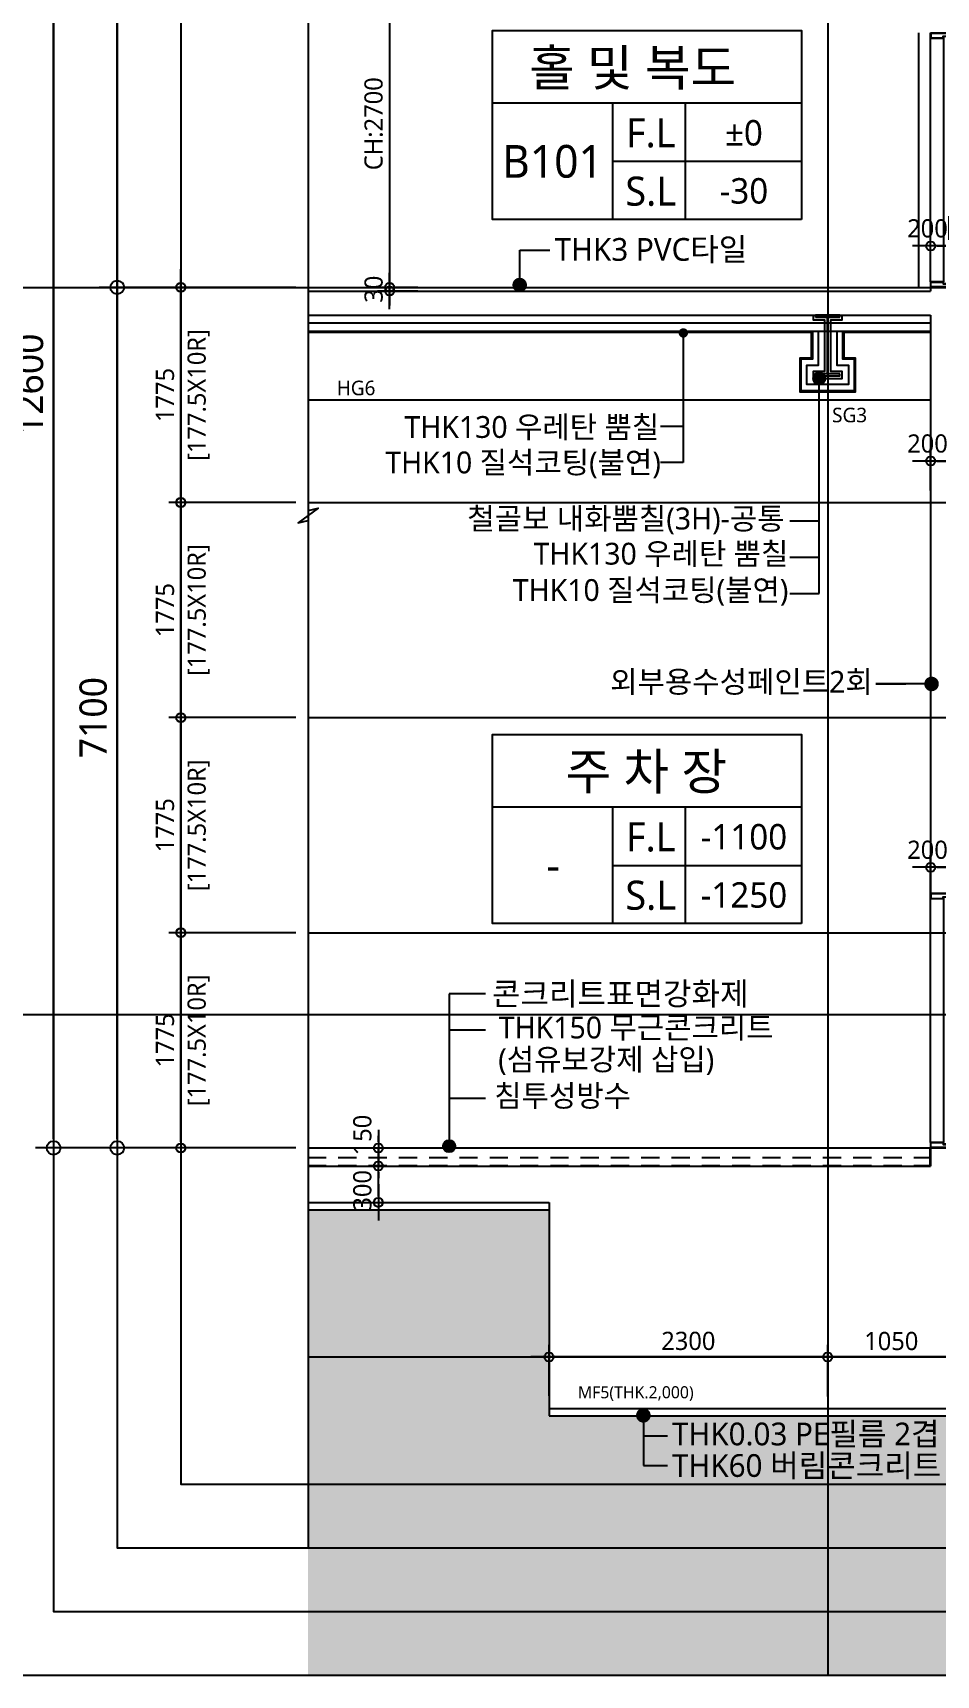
# Model space of a CAD drawing. Header units: millimetres. Extents: x -26983 to 60590, y 825 to 42375.
# Drawn here: x 2379 to 9834, y 825 to 14375 of the extents above; entities that cross this region are included whole.
import ezdxf
from ezdxf.enums import TextEntityAlignment as Align

# ---------------------------------------------------------------- set-up
doc = ezdxf.new("R2010")
doc.units = ezdxf.units.MM
doc.header["$LTSCALE"] = 100
doc.header["$MEASUREMENT"] = 0
doc.header["$PDSIZE"] = -10
for name, pattern in [('-HID', [2.5, 1.5, -1]), ('CEN', [62, 60, -1, 0, -1]), ('HID', [2.5, 1.5, -1])]:
    doc.linetypes.add(name, pattern=pattern)
doc.layers.get('0').update_dxf_attribs({"linetype": 'CONTINUOUS'})
doc.layers.get('Defpoints').update_dxf_attribs({"color": 171, "linetype": 'CONTINUOUS'})
for name, color, linetype in [('CEN(ST)', 1, 'CEN'), ('CON', 2, 'CONTINUOUS'), ('DOOR', 4, 'CONTINUOUS'), ('ELE-6', 8, 'CONTINUOUS'), ('FIN', 8, 'CONTINUOUS'), ('FIN-5', 6, 'CONTINUOUS'), ('HAN', 9, 'CONTINUOUS'), ('HAT 254', 254, 'CONTINUOUS'), ('HAT-252', 252, 'CONTINUOUS'), ('INS', 251, 'BATTING'), ('LED', 7, 'CONTINUOUS'), ('NDIM', 7, 'CONTINUOUS'), ('STEEL', 5, 'CONTINUOUS'), ('SYM', 7, 'CONTINUOUS'), ('TEXT(MIN)', 7, 'CONTINUOUS'), ('TEXT(노트)', 7, 'CONTINUOUS'), ('TEXT(실명)', 3, 'CONTINUOUS'), ('TEXT-기입', 6, 'CONTINUOUS'), ('TITLE', 7, 'CONTINUOUS'), ('wire-meshes', 1, 'CONTINUOUS')]:
    doc.layers.add(name, color=color, linetype=linetype)
doc.layers.add('NUMBER', color=171, linetype='CONTINUOUS', plot=False)
doc.styles.add('CGS', font='cgse', dxfattribs={"bigfont": 'cgs'})
doc.styles.add('나눔바른고딕', font='NanumBarunGothic.ttf')
doc.linetypes.add('BATTING', pattern='A,0.0001,-0.1,[134,ltypeshp.shx,S=0.1,R=0,X=-0.1,Y=0],-0.2,[134,ltypeshp.shx,S=0.1,R=180,X=0.1,Y=0],-0.1', length=0.4001)
doc.dimstyles.new('NDIM 1200', dxfattribs={"dimscale": 75, "dimtxt": 3, "dimasz": 1, "dimexe": 2, "dimexo": 2, "dimgap": 1, "dimtad": 1, "dimdec": 0, "dimdsep": 46, "dimtxsty": 'CGS', "dimblk": 'DOT0', "dimcen": 1, "dimdle": 8, "dimclrd": 256, "dimclre": 256, "dimclrt": 256, "dimadec": 0, "dimazin": 0, "dimtfac": 1, "dimtdec": 0, "dimtix": 1, "dimtmove": 2, "dimatfit": 3, "dimldrblk": 'DOT0', "dimfxl": 1, "dimtolj": 1, "dimtzin": 0, "dimlwd": -1, "dimlwe": -1, "dimarcsym": 0})

# ---------------------------------------------------------------- blocks, each defined once
blk = doc.blocks.new('DOT0')
blk.add_line((-3, 0), (3, 0))
at = {"color": 6}
blk.add_circle((0, 0), 0.75, dxfattribs=at)
blk = doc.blocks.new('*D280')
at = {"layer": 'Defpoints', "color": 0, "ltscale": 0.4, "transparency": 16777216}
for p in [(5656, 14975), (5323, 12275), (5656, 12275)]:
    blk.add_point(p, dxfattribs=at)
at = {"layer": 'NDIM', "ltscale": 0.4, "transparency": 16777216}
for p, q in [((5556, 14975), (5223, 14975)), ((5323, 14925), (5323, 12325)), ((5556, 12275), (5223, 12275))]:
    blk.add_line(p, q, dxfattribs=at)
at = {"layer": 'NDIM', "ltscale": 0.4, "transparency": 16777216, "xscale": 50, "yscale": 50, "zscale": 50}
for p, rotation in [((5323, 14975), 90), ((5323, 12275), 270)]:
    blk.add_blockref('DOT0', p, dxfattribs=dict(at, rotation=rotation))
at = {"layer": 'NDIM', "ltscale": 0.4, "transparency": 16777216, "insert": (5192, 13625), "char_height": 150, "attachment_point": 5, "rotation": 90, "style": '나눔바른고딕'}
blk.add_mtext('\\A1;CH:2700', dxfattribs=at)
blk = doc.blocks.new('A$C46BA2E0B')
at = {"layer": 'DOOR'}
for p, q in [((0, 45), (0, 2055)), ((106, 2055), (106, 45)), ((150, 2070), (150, 30))]:
    blk.add_line(p, q, dxfattribs=at)
for points in [[(0, 2100), (16.5, 2100), (16.5, 2098.4), (1.6, 2098.4), (1.6, 2056.6), (104.4, 2056.6), (104.4, 2071.6), (148.4, 2071.6), (148.4, 2098.4), (133.5, 2098.4), (133.5, 2100), (150, 2100), (150, 2070), (106, 2070), (106, 2055), (0, 2055)], [(140.45, 2098.4), (140.45, 2096.8), (9.55, 2096.8), (9.55, 2098.4)], [(0, 0), (16.5, 0), (16.5, 1.6), (1.6, 1.6), (1.6, 43.4), (104.4, 43.4), (104.4, 28.4), (148.4, 28.4), (148.4, 1.6), (133.5, 1.6), (133.5, 0), (150, 0), (150, 30), (106, 30), (106, 45), (0, 45)], [(140.45, 1.6), (140.45, 3.2), (9.55, 3.2), (9.55, 1.6)]]:
    blk.add_lwpolyline(points, close=True, dxfattribs=at)
blk = doc.blocks.new('A$C51E23882')
at = {"layer": 'TITLE'}
blk.add_lwpolyline([(8500, 0), (0, 0), (0, 5200), (8500, 5200)], close=True, dxfattribs=at)
for points in [[(8500, 3200), (0, 3200)], [(3300, 3200), (3300, 0)], [(5300, 3200), (5300, 0)], [(3300, 1600), (8500, 1600)]]:
    blk.add_lwpolyline(points, dxfattribs=at)
at = {"layer": 'TITLE', "style": '나눔바른고딕'}
for s, p in [('F.L', (4352, 2378)), ('S.L', (4352, 778))]:
    blk.add_text(s, height=800, dxfattribs=at).set_placement(p, align=Align.MIDDLE)
blk = doc.blocks.new('*D277')
at = {"layer": 'Defpoints', "color": 0, "ltscale": 0.4, "transparency": 16777216}
for p in [(2550, 17775), (4650, 17775), (4650, 5175)]:
    blk.add_point(p, dxfattribs=at)
at = {"layer": 'NDIM', "ltscale": 0.4, "transparency": 16777216}
for p, q in [((4500, 17775), (2400, 17775)), ((2550, 5250), (2550, 17700)), ((4500, 5175), (2400, 5175))]:
    blk.add_line(p, q, dxfattribs=at)
at = {"layer": 'NDIM', "ltscale": 0.4, "transparency": 16777216, "xscale": 75, "yscale": 75, "zscale": 75}
for p, rotation in [((2550, 17775), 90), ((2550, 5175), 270)]:
    blk.add_blockref('DOT0', p, dxfattribs=dict(at, rotation=rotation))
at = {"layer": 'NDIM', "ltscale": 0.4, "transparency": 16777216, "insert": (2353, 11475), "char_height": 225, "attachment_point": 5, "rotation": 90, "style": '나눔바른고딕'}
blk.add_mtext('\\A1;12600', dxfattribs=at)
blk = doc.blocks.new('*D278')
at = {"layer": 'Defpoints', "color": 0, "ltscale": 0.4, "transparency": 16777216}
for p in [(3075, 12275), (4650, 12275), (4650, 5175)]:
    blk.add_point(p, dxfattribs=at)
at = {"layer": 'NDIM', "ltscale": 0.4, "transparency": 16777216}
for p, q in [((4500, 12275), (2925, 12275)), ((3075, 5250), (3075, 12200)), ((4500, 5175), (2925, 5175))]:
    blk.add_line(p, q, dxfattribs=at)
at = {"layer": 'NDIM', "ltscale": 0.4, "transparency": 16777216, "xscale": 75, "yscale": 75, "zscale": 75}
for p, rotation in [((3075, 12275), 90), ((3075, 5175), 270)]:
    blk.add_blockref('DOT0', p, dxfattribs=dict(at, rotation=rotation))
at = {"layer": 'NDIM', "ltscale": 0.4, "transparency": 16777216, "insert": (2878, 8725), "char_height": 225, "attachment_point": 5, "rotation": 90, "style": '나눔바른고딕'}
blk.add_mtext('\\A1;7100', dxfattribs=at)
blk = doc.blocks.new('*D279')
at = {"layer": 'Defpoints', "color": 0, "ltscale": 0.4, "transparency": 16777216}
for p in [(3075, 17775), (4650, 17775), (4650, 12275)]:
    blk.add_point(p, dxfattribs=at)
at = {"layer": 'NDIM', "ltscale": 0.4, "transparency": 16777216}
for p, q in [((4500, 17775), (2925, 17775)), ((3075, 12350), (3075, 17700)), ((4500, 12275), (2925, 12275))]:
    blk.add_line(p, q, dxfattribs=at)
at = {"layer": 'NDIM', "ltscale": 0.4, "transparency": 16777216, "xscale": 75, "yscale": 75, "zscale": 75}
for p, rotation in [((3075, 17775), 90), ((3075, 12275), 270)]:
    blk.add_blockref('DOT0', p, dxfattribs=dict(at, rotation=rotation))
at = {"layer": 'NDIM', "ltscale": 0.4, "transparency": 16777216, "insert": (2878, 15025), "char_height": 225, "attachment_point": 5, "rotation": 90, "style": '나눔바른고딕'}
blk.add_mtext('\\A1;5500', dxfattribs=at)
blk = doc.blocks.new('*D262')
at = {"layer": 'Defpoints', "color": 0, "ltscale": 0.4, "transparency": 16777216}
for p in [(9789, 7490), (9789, 7148), (9989, 7148)]:
    blk.add_point(p, dxfattribs=at)
at = {"layer": 'NDIM', "ltscale": 0.4, "transparency": 16777216}
for p, q in [((9789, 7248), (9789, 7590)), ((9989, 7248), (9989, 7590)), ((9939, 7490), (9839, 7490))]:
    blk.add_line(p, q, dxfattribs=at)
at = {"layer": 'NDIM', "ltscale": 0.4, "transparency": 16777216, "xscale": 50, "yscale": 50, "zscale": 50, "rotation": 180}
blk.add_blockref('DOT0', (9789, 7490), dxfattribs=at)
at = {"layer": 'NDIM', "ltscale": 0.4, "transparency": 16777216, "xscale": 50, "yscale": 50, "zscale": 50}
blk.add_blockref('DOT0', (9989, 7490), dxfattribs=at)
at = {"layer": 'NDIM', "ltscale": 0.4, "transparency": 16777216, "insert": (9763, 7634), "char_height": 150, "attachment_point": 5, "style": '나눔바른고딕'}
blk.add_mtext('\\A1;200', dxfattribs=at)
blk = doc.blocks.new('*D269')
at = {"layer": 'Defpoints', "color": 0, "ltscale": 0.4, "transparency": 16777216}
for p in [(9789, 12617), (9789, 12275), (9989, 12275)]:
    blk.add_point(p, dxfattribs=at)
at = {"layer": 'NDIM', "ltscale": 0.4, "transparency": 16777216}
for p, q in [((9789, 12375), (9789, 12717)), ((9939, 12617), (9839, 12617)), ((9989, 12375), (9989, 12717))]:
    blk.add_line(p, q, dxfattribs=at)
at = {"layer": 'NDIM', "ltscale": 0.4, "transparency": 16777216, "xscale": 50, "yscale": 50, "zscale": 50, "rotation": 180}
blk.add_blockref('DOT0', (9789, 12617), dxfattribs=at)
at = {"layer": 'NDIM', "ltscale": 0.4, "transparency": 16777216, "xscale": 50, "yscale": 50, "zscale": 50}
blk.add_blockref('DOT0', (9989, 12617), dxfattribs=at)
at = {"layer": 'NDIM', "ltscale": 0.4, "transparency": 16777216, "insert": (9763, 12761), "char_height": 150, "attachment_point": 5, "style": '나눔바른고딕'}
blk.add_mtext('\\A1;200', dxfattribs=at)
blk = doc.blocks.new('*D248')
at = {"layer": 'Defpoints', "color": 0, "ltscale": 0.4, "transparency": 16777216}
for p in [(9789, 10842), (9789, 10500), (9989, 10500)]:
    blk.add_point(p, dxfattribs=at)
at = {"layer": 'NDIM', "ltscale": 0.4, "transparency": 16777216}
for p, q in [((9789, 10600), (9789, 10942)), ((9939, 10842), (9839, 10842)), ((9989, 10600), (9989, 10942))]:
    blk.add_line(p, q, dxfattribs=at)
at = {"layer": 'NDIM', "ltscale": 0.4, "transparency": 16777216, "xscale": 50, "yscale": 50, "zscale": 50, "rotation": 180}
blk.add_blockref('DOT0', (9789, 10842), dxfattribs=at)
at = {"layer": 'NDIM', "ltscale": 0.4, "transparency": 16777216, "xscale": 50, "yscale": 50, "zscale": 50}
blk.add_blockref('DOT0', (9989, 10842), dxfattribs=at)
at = {"layer": 'NDIM', "ltscale": 0.4, "transparency": 16777216, "insert": (9763, 10986), "char_height": 150, "attachment_point": 5, "style": '나눔바른고딕'}
blk.add_mtext('\\A1;200', dxfattribs=at)
blk = doc.blocks.new('*D227')
at = {"layer": 'Defpoints', "color": 0, "ltscale": 0.4, "transparency": 16777216}
for p in [(5323, 12275), (5656, 12275), (5656, 12245)]:
    blk.add_point(p, dxfattribs=at)
at = {"layer": 'NDIM', "ltscale": 0.4, "transparency": 16777216}
for p, q in [((5323, 12325), (5323, 12375)), ((5556, 12275), (5223, 12275)), ((5556, 12245), (5223, 12245)), ((5323, 12245), (5323, 12275)), ((5323, 12195), (5323, 12145))]:
    blk.add_line(p, q, dxfattribs=at)
at = {"layer": 'NDIM', "ltscale": 0.4, "transparency": 16777216, "xscale": 50, "yscale": 50, "zscale": 50}
for p, rotation in [((5323, 12275), 270), ((5323, 12245), 90)]:
    blk.add_blockref('DOT0', p, dxfattribs=dict(at, rotation=rotation))
at = {"layer": 'NDIM', "ltscale": 0.4, "transparency": 16777216, "insert": (5192, 12260), "char_height": 150, "attachment_point": 5, "rotation": 90, "style": '나눔바른고딕'}
blk.add_mtext('\\A1;30', dxfattribs=at)
blk = doc.blocks.new('h-500x200-1')
at = {"layer": 'STEEL', "color": 3, "linetype": 'ByBlock', "ltscale": 0.5}
for p, q in [((441969, -222272), (442064, -222272)), ((442064, -222272), (442064, -222740)), ((442074, -222740), (442074, -222272)), ((442074, -222272), (442169, -222272)), ((442064, -222740), (441969, -222740)), ((442169, -222740), (442074, -222740))]:
    blk.add_line(p, q, dxfattribs=at)
for points in [[(442169, -222272), (442169, -222256), (441969, -222256), (441969, -222272)], [(441969, -222740), (441969, -222756), (442169, -222756), (442169, -222740)]]:
    blk.add_lwpolyline(points, dxfattribs=at)
blk = doc.blocks.new('*D228')
at = {"layer": 'Defpoints', "color": 0, "ltscale": 0.4, "transparency": 16777216}
for p in [(4987, 5175), (5231, 5175), (4987, 5025)]:
    blk.add_point(p, dxfattribs=at)
at = {"layer": 'NDIM', "ltscale": 0.4, "transparency": 16777216}
for p, q in [((5087, 5175), (5331, 5175)), ((5231, 5225), (5231, 5275)), ((5231, 5025), (5231, 5175)), ((5087, 5025), (5331, 5025)), ((5231, 4975), (5231, 4925))]:
    blk.add_line(p, q, dxfattribs=at)
at = {"layer": 'NDIM', "ltscale": 0.4, "transparency": 16777216, "xscale": 50, "yscale": 50, "zscale": 50}
for p, rotation in [((5231, 5175), 270), ((5231, 5025), 90)]:
    blk.add_blockref('DOT0', p, dxfattribs=dict(at, rotation=rotation))
at = {"layer": 'NDIM', "ltscale": 0.4, "transparency": 16777216, "insert": (5099, 5281), "char_height": 150, "attachment_point": 5, "rotation": 90, "style": '나눔바른고딕'}
blk.add_mtext('\\A1;150', dxfattribs=at)
blk = doc.blocks.new('*D229')
at = {"layer": 'Defpoints', "color": 0, "ltscale": 0.4, "transparency": 16777216}
for p in [(4987, 5025), (5231, 5025), (4987, 4725)]:
    blk.add_point(p, dxfattribs=at)
at = {"layer": 'NDIM', "ltscale": 0.4, "transparency": 16777216}
for p, q in [((5087, 5025), (5331, 5025)), ((5231, 4775), (5231, 4975)), ((5087, 4725), (5331, 4725))]:
    blk.add_line(p, q, dxfattribs=at)
at = {"layer": 'NDIM', "ltscale": 0.4, "transparency": 16777216, "xscale": 50, "yscale": 50, "zscale": 50}
for p, rotation in [((5231, 5025), 90), ((5231, 4725), 270)]:
    blk.add_blockref('DOT0', p, dxfattribs=dict(at, rotation=rotation))
at = {"layer": 'NDIM', "ltscale": 0.4, "transparency": 16777216, "insert": (5099, 4825), "char_height": 150, "attachment_point": 5, "rotation": 90, "style": '나눔바른고딕'}
blk.add_mtext('\\A1;300', dxfattribs=at)
blk = doc.blocks.new('*D230')
at = {"layer": 'Defpoints', "color": 0, "ltscale": 0.4, "transparency": 16777216}
for p in [(8939, 3450), (8939, 3027), (9989, 3025)]:
    blk.add_point(p, dxfattribs=at)
at = {"layer": 'NDIM', "ltscale": 0.4, "transparency": 16777216}
for p, q in [((8939, 3127), (8939, 3550)), ((9989, 3125), (9989, 3550)), ((9939, 3450), (8989, 3450))]:
    blk.add_line(p, q, dxfattribs=at)
at = {"layer": 'NDIM', "ltscale": 0.4, "transparency": 16777216, "xscale": 50, "yscale": 50, "zscale": 50, "rotation": 180}
blk.add_blockref('DOT0', (8939, 3450), dxfattribs=at)
at = {"layer": 'NDIM', "ltscale": 0.4, "transparency": 16777216, "xscale": 50, "yscale": 50, "zscale": 50}
blk.add_blockref('DOT0', (9989, 3450), dxfattribs=at)
at = {"layer": 'NDIM', "ltscale": 0.4, "transparency": 16777216, "insert": (9464, 3581), "char_height": 150, "attachment_point": 5, "style": '나눔바른고딕'}
blk.add_mtext('\\A1;1050', dxfattribs=at)
blk = doc.blocks.new('*D231')
at = {"layer": 'Defpoints', "color": 0, "ltscale": 0.4, "transparency": 16777216}
for p in [(6639, 3450), (6639, 3030), (8939, 3025)]:
    blk.add_point(p, dxfattribs=at)
at = {"layer": 'NDIM', "ltscale": 0.4, "transparency": 16777216}
for p, q in [((6639, 3130), (6639, 3550)), ((8939, 3125), (8939, 3550)), ((8889, 3450), (6689, 3450))]:
    blk.add_line(p, q, dxfattribs=at)
at = {"layer": 'NDIM', "ltscale": 0.4, "transparency": 16777216, "xscale": 50, "yscale": 50, "zscale": 50, "rotation": 180}
blk.add_blockref('DOT0', (6639, 3450), dxfattribs=at)
at = {"layer": 'NDIM', "ltscale": 0.4, "transparency": 16777216, "xscale": 50, "yscale": 50, "zscale": 50}
blk.add_blockref('DOT0', (8939, 3450), dxfattribs=at)
at = {"layer": 'NDIM', "ltscale": 0.4, "transparency": 16777216, "insert": (7789, 3582), "char_height": 150, "attachment_point": 5, "style": '나눔바른고딕'}
blk.add_mtext('\\A1;2300', dxfattribs=at)
blk = doc.blocks.new('*D282')
at = {"layer": 'Defpoints', "color": 0, "ltscale": 0.4, "transparency": 16777216}
for p in [(3600, 6950), (4650, 6950), (4650, 5175)]:
    blk.add_point(p, dxfattribs=at)
at = {"layer": 'NDIM', "ltscale": 0.4, "transparency": 16777216}
for p, q in [((4550, 6950), (3500, 6950)), ((3600, 5225), (3600, 6900)), ((4550, 5175), (3500, 5175))]:
    blk.add_line(p, q, dxfattribs=at)
at = {"layer": 'NDIM', "ltscale": 0.4, "transparency": 16777216, "xscale": 50, "yscale": 50, "zscale": 50}
for p, rotation in [((3600, 6950), 90), ((3600, 5175), 270)]:
    blk.add_blockref('DOT0', p, dxfattribs=dict(at, rotation=rotation))
at = {"layer": 'NDIM', "ltscale": 0.4, "transparency": 16777216, "char_height": 150, "attachment_point": 5, "rotation": 90, "style": '나눔바른고딕'}
for s, insert in [('\\A1;[177.5X10R]', (3747, 6062)), ('\\A1;1775', (3470, 6062))]:
    blk.add_mtext(s, dxfattribs=dict(at, insert=insert))
blk = doc.blocks.new('*D283')
at = {"layer": 'Defpoints', "color": 0, "ltscale": 0.4, "transparency": 16777216}
for p in [(3600, 8725), (4650, 8725), (4650, 6950)]:
    blk.add_point(p, dxfattribs=at)
at = {"layer": 'NDIM', "ltscale": 0.4, "transparency": 16777216}
for p, q in [((4550, 8725), (3500, 8725)), ((3600, 7000), (3600, 8675)), ((4550, 6950), (3500, 6950))]:
    blk.add_line(p, q, dxfattribs=at)
at = {"layer": 'NDIM', "ltscale": 0.4, "transparency": 16777216, "xscale": 50, "yscale": 50, "zscale": 50}
for p, rotation in [((3600, 8725), 90), ((3600, 6950), 270)]:
    blk.add_blockref('DOT0', p, dxfattribs=dict(at, rotation=rotation))
at = {"layer": 'NDIM', "ltscale": 0.4, "transparency": 16777216, "char_height": 150, "attachment_point": 5, "rotation": 90, "style": '나눔바른고딕'}
for s, insert in [('\\A1;[177.5X10R]', (3747, 7837)), ('\\A1;1775', (3470, 7837))]:
    blk.add_mtext(s, dxfattribs=dict(at, insert=insert))
blk = doc.blocks.new('*D284')
at = {"layer": 'Defpoints', "color": 0, "ltscale": 0.4, "transparency": 16777216}
for p in [(3600, 10500), (4650, 10500), (4650, 8725)]:
    blk.add_point(p, dxfattribs=at)
at = {"layer": 'NDIM', "ltscale": 0.4, "transparency": 16777216}
for p, q in [((4550, 10500), (3500, 10500)), ((3600, 8775), (3600, 10450)), ((4550, 8725), (3500, 8725))]:
    blk.add_line(p, q, dxfattribs=at)
at = {"layer": 'NDIM', "ltscale": 0.4, "transparency": 16777216, "xscale": 50, "yscale": 50, "zscale": 50}
for p, rotation in [((3600, 10500), 90), ((3600, 8725), 270)]:
    blk.add_blockref('DOT0', p, dxfattribs=dict(at, rotation=rotation))
at = {"layer": 'NDIM', "ltscale": 0.4, "transparency": 16777216, "char_height": 150, "attachment_point": 5, "rotation": 90, "style": '나눔바른고딕'}
for s, insert in [('\\A1;[177.5X10R]', (3747, 9612)), ('\\A1;1775', (3470, 9612))]:
    blk.add_mtext(s, dxfattribs=dict(at, insert=insert))
blk = doc.blocks.new('*D285')
at = {"layer": 'Defpoints', "color": 0, "ltscale": 0.4, "transparency": 16777216}
for p in [(3600, 12275), (4650, 12275), (4650, 10500)]:
    blk.add_point(p, dxfattribs=at)
at = {"layer": 'NDIM', "ltscale": 0.4, "transparency": 16777216}
for p, q in [((4550, 12275), (3500, 12275)), ((3600, 10550), (3600, 12225)), ((4550, 10500), (3500, 10500))]:
    blk.add_line(p, q, dxfattribs=at)
at = {"layer": 'NDIM', "ltscale": 0.4, "transparency": 16777216, "xscale": 50, "yscale": 50, "zscale": 50}
for p, rotation in [((3600, 12275), 90), ((3600, 10500), 270)]:
    blk.add_blockref('DOT0', p, dxfattribs=dict(at, rotation=rotation))
at = {"layer": 'NDIM', "ltscale": 0.4, "transparency": 16777216, "char_height": 150, "attachment_point": 5, "rotation": 90, "style": '나눔바른고딕'}
for s, insert in [('\\A1;[177.5X10R]', (3747, 11387)), ('\\A1;1775', (3470, 11387))]:
    blk.add_mtext(s, dxfattribs=dict(at, insert=insert))

msp = doc.modelspace()

# ---------------------------------------------------------------- hatches: boundary and pattern name
at = {"ltscale": 10000}
h = msp.add_hatch(color=256, dxfattribs=at)
h.dxf.hatch_style = 1
edge = h.paths.add_edge_path()
edge.add_arc((8869.7, 11524), 50, -180, 180)
h = msp.add_hatch(color=256, dxfattribs=at)
h.dxf.hatch_style = 1
edge = h.paths.add_edge_path()
edge.add_arc((5815.2, 5190), 50, 0, 360)
at = {"layer": 'HAT 254', "ltscale": 10000}
h = msp.add_hatch(color=256, dxfattribs=at)
h.dxf.hatch_style = 1
h.paths.add_polyline_path([(17589, 2965), (17589, 1290), (12089, 1290), (12089, 2965), (6639, 2965), (6639, 4665), (4650, 4665), (4650, 825), (24016.6, 825), (24016.6, 5365), (21539, 5365), (21539, 3926.8), (21539, 3665), (20839, 3665), (20839, 2965)])
at = {"layer": 'LED', "ltscale": 10000}
h = msp.add_hatch(color=256, dxfattribs=at)
h.dxf.hatch_style = 1
edge = h.paths.add_edge_path()
edge.add_arc((7747.7, 11898.7), 39.3, 360, 720, ccw=False)

# ---------------------------------------------------------------- linework, layer by layer
at = {"layer": 'CEN(ST)', "ltscale": 10000}
for p, q in [((8939, 18975), (8939, 825)), ((4650, 12275), (24016.6, 12275)), ((4650, 10500), (16467.1, 10500)), ((4650, 8725), (12573.1, 8725)), ((4650, 6950), (16467.1, 6950)), ((4650, 5175), (24016.6, 5175))]:
    msp.add_line(p, q, dxfattribs=at)
at = {"layer": 'CON', "ltscale": 10000}
for p, q in [((9789, 12275), (9789, 12245)), ((10189, 12275), (9789, 12275)), ((9789, 12045), (9789, 7275)), ((10189, 7275), (9789, 7275)), ((9789, 5175), (9789, 5025)), ((10189, 5175), (9789, 5175)), ((4650, 5025), (9789, 5025)), ((4650, 4725), (6639, 4725)), ((6639, 4725), (6639, 3025)), ((6639, 3025), (8189, 3025)), ((8189, 3025), (12089, 3025))]:
    msp.add_line(p, q, dxfattribs=at)
at = {"layer": 'CON', "ltscale": 1000}
msp.add_line((4650, 12045), (9789, 12045), dxfattribs=at)
msp.add_lwpolyline([(4650, 12245), (9789, 12245)], dxfattribs=at)
at = {"layer": 'Defpoints', "ltscale": 10000}
for p, q in [((1500, 12275), (54750, 12275)), ((1500, 6275), (54750, 6275))]:
    msp.add_line(p, q, dxfattribs=at)
for points in [[(54750, 21600), (1500, 21600), (1500, 825), (54750, 825)], [(54225, 21600), (2025, 21600), (2025, 825), (54225, 825)], [(53700, 21075), (2550, 21075), (2550, 1350), (53700, 1350)], [(53175, 20550), (3075, 20550), (3075, 1875), (53175, 1875)], [(52650, 20025), (3600, 20025), (3600, 2400), (52650, 2400)], [(51600, 18975), (4650, 18975), (4650, 3450), (51600, 3450)]]:
    msp.add_lwpolyline(points, close=True, dxfattribs=at)
at = {"layer": 'ELE-6', "ltscale": 10000}
msp.add_line((9789, 11345), (4650, 11345), dxfattribs=at)
at = {"layer": 'FIN', "ltscale": 10000}
msp.add_line((4650, 5175), (9789, 5175), dxfattribs=at)
at = {"layer": 'FIN'}
msp.add_lwpolyline([(4650, 12275), (9789, 12275)], dxfattribs=at)
at = {"layer": 'FIN', "ltscale": 10000}
msp.add_lwpolyline([(8818, 12045), (8818, 12008), (8913, 12008), (8913, 11582), (8818, 11582), (8818, 11524), (9060, 11524), (9060, 11582), (8965, 11582), (8965, 12008), (9060, 12008), (9060, 12045)], dxfattribs=at)
at = {"layer": 'FIN-5', "ltscale": 0.1}
for p, q in [((4650, 11915), (8813, 11915)), ((4650, 11905), (8803, 11905)), ((9065, 11915), (9789, 11915)), ((9075, 11905), (9789, 11905))]:
    msp.add_line(p, q, dxfattribs=at)
for points in [[(8803, 11905), (8803, 11692), (8708, 11692), (8708, 11414), (9170, 11414), (9170, 11692), (9075, 11692), (9075, 11905)], [(8813, 11915), (8813, 11682), (8718, 11682), (8718, 11424), (9160, 11424), (9160, 11682), (9065, 11682), (9065, 11915)]]:
    msp.add_lwpolyline(points, dxfattribs=at)
at = {"layer": 'HAN', "ltscale": 10000}
for p, q in [((9689, 14375), (9689, 12275)), ((4650, 4665), (6639, 4665)), ((6639, 3025), (6639, 2965)), ((6639, 2965), (8189, 2965)), ((8189, 2965), (12089, 2965))]:
    msp.add_line(p, q, dxfattribs=at)
at = {"layer": 'HAT-252', "linetype": '-HID'}
msp.add_lwpolyline([(4650, 5030), (9784, 5030), (9784, 5175)], dxfattribs=at)
at = {"layer": 'INS', "linetype": 'Continuous'}
msp.add_line((8813, 11915), (9064.9, 11915), dxfattribs=at)
at = {"layer": 'INS', "ltscale": 1.6}
msp.add_lwpolyline([(9789, 11980), (4650, 11980)], dxfattribs=at)
at = {"layer": 'INS', "ltscale": 1.2}
msp.add_lwpolyline([(9014.9, 11915), (9014.9, 11632), (9110, 11632), (9110, 11474), (8768, 11474), (8768, 11632), (8863, 11632), (8863, 11915)], dxfattribs=at)
at = {"layer": 'LED', "ltscale": 10000}
for p, q in [((8869.7, 9750), (8869.7, 11524)), ((8626.9, 10350), (8869.7, 10350)), ((8626.9, 10050), (8869.7, 10050)), ((8626.9, 9750), (8869.7, 9750)), ((6115.2, 6446.8), (5815.2, 6446.8)), ((5815.2, 6446.8), (5815.2, 5190)), ((6115.2, 6146.8), (5815.2, 6146.8)), ((6115.2, 5583.9), (5815.2, 5583.9))]:
    msp.add_line(p, q, dxfattribs=at)
for centre in [(8869.7, 11524), (5815.2, 5190)]:
    msp.add_circle(centre, 50, dxfattribs=at)
at = {"layer": 'NDIM', "ltscale": 10000}
msp.add_line((7617.8, 2796.5), (7417.8, 2796.5), dxfattribs=at)
at = {"layer": 'SYM', "ltscale": 10000}
msp.add_lwpolyline([(4650, 18975), (4650, 10433.2), (4732.5, 10453.4), (4567.5, 10331.9), (4650, 10352.2), (4650, 1875)], dxfattribs=at)
at = {"layer": 'TEXT(MIN)', "ltscale": 10000}
msp.add_line((7558.6, 11129.8), (7747.7, 11129.8), dxfattribs=at)
at = {"layer": 'wire-meshes', "linetype": 'HID'}
msp.add_line((4650, 5095), (9789, 5095), dxfattribs=at)

# ---------------------------------------------------------------- block references
at = {"xscale": 0.3, "yscale": 0.3, "zscale": 0.3}
for p in [(6173, 12835), (6173, 7026)]:
    msp.add_blockref('A$C51E23882', p, dxfattribs=at)
at = {"ltscale": 10000}
for p in [(9789, 12275), (9789, 5175)]:
    msp.add_blockref('A$C46BA2E0B', p, dxfattribs=at)
msp.add_blockref('h-500x200-1', (-433129.6, 234301.2))

# ---------------------------------------------------------------- texts
at = {"layer": 'NUMBER', "style": '나눔바른고딕'}
msp.add_text('MF5(THK.2,000)', height=100, dxfattribs=at).set_placement((7833, 3159.1), align=Align.MIDDLE_RIGHT)
at = {"layer": 'TEXT(MIN)', "style": '나눔바른고딕'}
for s, p in [('THK130 우레탄 뿜칠', (7548.9, 11123)), ('THK10 질석코팅(불연)', (7562.5, 10830.6)), ('철골보 내화뿜칠(3H)-공통', (8583, 10367.6)), ('THK130 우레탄 뿜칠', (8614.7, 10077.7)), ('THK10 질석코팅(불연)', (8614.7, 9777.7)), ('THK150 무근콘크리트', (8492.8, 6168.5)), ('(섬유보강제 삽입)', (8002.6, 5905.6)), ('침투성방수', (7316, 5605.6))]:
    msp.add_text(s, height=180, dxfattribs=at).set_placement(p, align=Align.MIDDLE_RIGHT)
msp.add_text('외부용수성페인트2회', height=180, rotation=360, dxfattribs=at).set_placement((9310.9, 9020.8), align=Align.MIDDLE_RIGHT)
at = {"layer": 'TEXT(노트)', "style": '나눔바른고딕'}
for s, height, p in [('THK3 PVC타일', 187.5, (6685.3, 12588.2)), ('HG6', 120, (4887.3, 11445.2)), ('SG3', 120, (8975.6, 11221.9)), ('콘크리트표면강화제', 187.5, (6168.5, 6446.8)), ('THK0.03 PE필름 2겹', 187.5, (7653.8, 2815)), ('THK60 버림콘크리트', 187.5, (7653.8, 2554.5))]:
    msp.add_text(s, height=height, dxfattribs=at).set_placement(p, align=Align.MIDDLE_LEFT)
at = {"layer": 'TEXT(실명)', "style": '나눔바른고딕'}
for s, p in [('홀 및 복도', (7329.2, 14093.3)), ('주 차 장', (7442.3, 8284.2))]:
    msp.add_text(s, height=300, dxfattribs=at).set_placement(p, align=Align.MIDDLE)
at = {"layer": 'TEXT-기입', "style": '나눔바른고딕'}
for s, height, p in [('±0', 210, (8247.6, 13550.5)), ('B101', 270, (6668, 13315)), ('-30', 210, (8247.8, 13071.4)), ('-1100', 210, (8247.8, 7742.3)), ('-', 270, (6672.2, 7510)), ('-1250', 210, (8247.8, 7262.3))]:
    msp.add_text(s, height=height, dxfattribs=at).set_placement(p, align=Align.MIDDLE)

# ---------------------------------------------------------------- dimensions: what is measured, and where the dimension line sits
at = {"layer": 'NDIM', "ltscale": 0.4}
for base, p1, p2, angle, override, picture, middle in [((2550, 17775), (4650, 5175), (4650, 17775), 90, {"dimtxsty": '나눔바른고딕'}, '*D277', (2352.7, 11475)), ((3075, 17775), (4650, 12275), (4650, 17775), 90, {"dimtxsty": '나눔바른고딕'}, '*D279', (2877.8, 15025)), ((3075, 12275), (4650, 5175), (4650, 12275), 90, {"dimtxsty": '나눔바른고딕'}, '*D278', (2877.8, 8725)), ((5323.4, 12275), (5655.9, 12245), (5655.9, 12275), 90, {"dimscale": 50, "dimtxsty": '나눔바른고딕'}, '*D227', (5191.9, 12260)), ((6639, 3450), (8939, 3025), (6639, 3029.8), 180, {"dimscale": 50, "dimtxsty": '나눔바른고딕'}, '*D231', (7789, 3581.6)), ((8939, 3450), (9989, 3025), (8939, 3027.2), 180, {"dimscale": 50, "dimtxsty": '나눔바른고딕'}, '*D230', (9464, 3581.4))]:
    dim = msp.add_linear_dim(base=base, p1=p1, p2=p2, angle=angle, dimstyle='NDIM 1200', override=override, dxfattribs=at)
    dim.commit()
    dim.dimension.update_dxf_attribs({"geometry": picture, "text_midpoint": middle})
for base, p1, p2, angle, text, picture, middle in [((5323.4, 12275), (5655.9, 14975), (5655.9, 12275), 270, 'CH:<>', '*D280', (5192, 13625)), ((3600, 12275), (4650, 10500), (4650, 12275), 90, '<>\\X[177.5X10R]', '*D285', (3600, 11387.5)), ((3600, 10500), (4650, 8725), (4650, 10500), 90, '<>\\X[177.5X10R]', '*D284', (3600, 9612.5)), ((3600, 8725), (4650, 6950), (4650, 8725), 90, '<>\\X[177.5X10R]', '*D283', (3600, 7837.5)), ((3600, 6950), (4650, 5175), (4650, 6950), 90, '<>\\X[177.5X10R]', '*D282', (3600, 6062.5))]:
    dim = msp.add_linear_dim(base=base, p1=p1, p2=p2, angle=angle, text=text, dimstyle='NDIM 1200', override={"dimscale": 50, "dimtxsty": '나눔바른고딕'}, dxfattribs=at)
    dim.commit()
    dim.dimension.update_dxf_attribs({"geometry": picture, "text_midpoint": middle})
for base, p1, p2, angle, picture, middle in [((9789, 12616.8), (9989, 12275), (9789, 12275), 180, '*D269', (9762.9, 12761)), ((9789, 10841.8), (9989, 10500), (9789, 10500), 180, '*D248', (9762.9, 10986)), ((9789, 7489.8), (9989, 7148), (9789, 7148), 180, '*D262', (9762.9, 7634)), ((5230.8, 5175), (4987.3, 5025), (4987.3, 5175), 90, '*D228', (5099.3, 5280.6)), ((5230.8, 5025), (4987.3, 4725), (4987.3, 5025), 90, '*D229', (5099.2, 4824.7))]:
    dim = msp.add_linear_dim(base=base, p1=p1, p2=p2, angle=angle, dimstyle='NDIM 1200', override={"dimscale": 50, "dimtxsty": '나눔바른고딕'}, dxfattribs=at)
    dim.commit()
    dim.dimension.update_dxf_attribs({"geometry": picture, "text_midpoint": middle, "dimtype": 160})

# ---------------------------------------------------------------- leaders
at = {"layer": 'LED', "ltscale": 10000}
for points, override in [([(6396.9, 12294.5), (6397.1, 12581.6), (6647.1, 12581.6)], {"dimscale": 120, "dimasz": 1, "dimgap": 1, "dimtad": 0, "dimldrblk": 'Dot'}), ([(7747.7, 11892.4), (7747.7, 10829.8), (7558.6, 10829.8)], {"dimscale": 20, "dimasz": 1, "dimtad": 0, "dimclrd": 256, "dimldrblk": 'Dot'})]:
    msp.add_leader(points, dimstyle='NDIM 1200', override=override, dxfattribs=at)
at = {"layer": 'NDIM', "ltscale": 10000}
for points in [[(9796.4, 9003), (9335.7, 9003), (9583.2, 9003)], [(7417.8, 2968.5), (7417.8, 2554.5), (7617.8, 2554.5)]]:
    msp.add_leader(points, dimstyle='NDIM 1200', override={"dimscale": 120, "dimasz": 1, "dimgap": 1, "dimtad": 0, "dimldrblk": 'Dot'}, dxfattribs=at)

doc.saveas('drawing.dxf')
